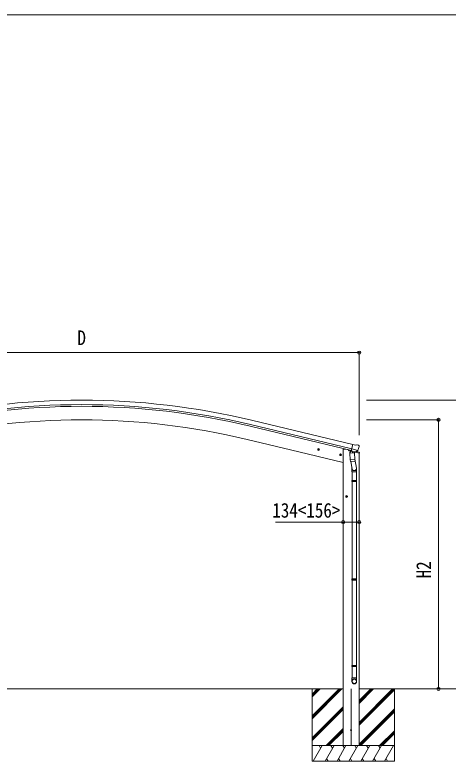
# Model space of a CAD drawing. Units: millimetres at full size, sheet at 1:30; details may follow other scales. Extents: x -8385 to 8479, y -5853 to 5787.
# Drawn here: x -4177 to 31, y -1459 to 5787 of the extents above; entities that cross this region are included whole.
import ezdxf
from ezdxf.enums import TextEntityAlignment as Align

# ---------------------------------------------------------------- set-up
doc = ezdxf.new("R2010")
doc.units = ezdxf.units.MM
doc.header["$LTSCALE"] = 30
doc.header["$PDMODE"] = 32
doc.header["$PDSIZE"] = 30
for name, color, linetype, lineweight in [('0-0_0', 7, 'Continuous', 9), ('0-1_本体', 4, 'Continuous', 9), ('0-2_部品', 7, 'Continuous', 9), ('0-8_PARTS2', 2, 'Continuous', 9), ('0-A_寸法', 6, 'Continuous', 9), ('F-0_240', 7, 'Continuous', 9)]:
    doc.layers.add(name, color=color, linetype=linetype, lineweight=lineweight)
doc.styles.add('ＭＳ ゴシック', font='')
doc.styles.get('ＭＳ ゴシック').set_extended_font_data('MS Gothic')

msp = doc.modelspace()

# ---------------------------------------------------------------- linework, layer by layer
at = {"layer": '0-0_0'}
for p, q in [((-6068.03, -759.14), (-988.88, -759.14)), ((-1289.16, -759.14), (-1289.16, -1459.14)), ((-1289.16, -1019.87), (-1028.43, -759.14)), ((-1289.16, -1034.01), (-1014.29, -759.14)), ((-1289.16, -1048.16), (-1000.15, -759.14)), ((-1289.16, -836.03), (-1212.28, -759.14)), ((-1289.16, -821.88), (-1226.42, -759.14)), ((-1289.16, -807.74), (-1240.56, -759.14)), ((-832.38, -759.14), (-401, -759.14)), ((-832.38, -1083.59), (-507.93, -759.14)), ((-832.38, -1097.73), (-493.79, -759.14)), ((-832.38, -899.74), (-691.78, -759.14)), ((-832.38, -885.6), (-705.92, -759.14)), ((-832.38, -871.46), (-720.06, -759.14)), ((-832.38, -1111.87), (-489.16, -768.66)), ((-489.16, -759.14), (-489.16, -1459.14)), ((-1289.16, -1232), (-988.38, -931.22)), ((-1289.16, -1246.14), (-988.38, -945.37)), ((-1289.16, -1260.29), (-988.38, -959.51)), ((-832.38, -1295.72), (-489.16, -952.5)), ((-831.66, -1309.14), (-489.16, -966.65)), ((-817.52, -1309.14), (-489.16, -980.79)), ((-1154.17, -1309.14), (-988.38, -1143.35)), ((-1140.03, -1309.14), (-988.38, -1157.5)), ((-1125.89, -1309.14), (-988.38, -1171.64)), ((-633.67, -1309.14), (-489.16, -1164.64)), ((-619.53, -1309.14), (-489.16, -1178.78)), ((-605.39, -1309.14), (-489.16, -1192.92)), ((-489.16, -1309.14), (-1289.16, -1309.14)), ((-1278.87, -1459.14), (-1192.27, -1309.14)), ((-1207.27, -1335.13), (-1222.27, -1309.14)), ((-1163.4, -1459.14), (-1076.8, -1309.14)), ((-1091.8, -1335.13), (-1106.8, -1309.14)), ((-1047.93, -1459.14), (-961.33, -1309.14)), ((-976.33, -1335.13), (-991.33, -1309.14)), ((-956.16, -1309.14), (-822.16, -1309.14)), ((-932.46, -1459.14), (-845.86, -1309.14)), ((-860.86, -1335.13), (-875.86, -1309.14)), ((-816.99, -1459.14), (-730.39, -1309.14)), ((-745.39, -1335.13), (-760.39, -1309.14)), ((-701.52, -1459.14), (-614.92, -1309.14)), ((-644.92, -1309.14), (-629.92, -1335.13)), ((-586.05, -1459.14), (-499.45, -1309.14)), ((-1148.4, -1433.16), (-1133.41, -1459.14)), ((-1032.93, -1433.16), (-1017.93, -1459.14)), ((-917.46, -1433.16), (-902.46, -1459.14)), ((-801.99, -1433.16), (-786.99, -1459.14)), ((-686.52, -1433.17), (-671.52, -1459.14)), ((-571.05, -1433.16), (-556.05, -1459.14)), ((-1289.16, -1459.14), (-489.16, -1459.14))]:
    msp.add_line(p, q, dxfattribs=at)
at = {"layer": '0-1_本体'}
for p, q in [((-1877.3, 1850.64), (-894.05, 1614.58)), ((-1891.3, 1792.29), (-908.06, 1556.24)), ((-1887.37, 1808.66), (-904.13, 1572.6)), ((-1499.09, 1563.41), (-1921.88, 1664.91)), ((-988.38, 1440.8), (-1499.09, 1563.41)), ((-988.38, 1570.24), (-968.38, 1570.24)), ((-988.38, -1309.14), (-988.38, 1570.24)), ((-967.88, 1570.24), (-934.61, 1562.25)), ((-832.38, -1309.14), (-832.38, 1531.09))]:
    msp.add_line(p, q, dxfattribs=at)
for radius in [7073, 7029.83, 7013, 6882]:
    msp.add_arc((-3528.46, -5026.94), radius, 76.5, 103.5, dxfattribs=at)
at = {"layer": '0-2_部品'}
for p, q in [((-867.73, 1609.99), (-893.66, 1616.21)), ((-867.73, 1609.99), (-854.47, 1612.69)), ((-839.99, 1609.5), (-853.17, 1612.66)), ((-836.89, 1607.25), (-833.03, 1600.95)), ((-832.67, 1598.67), (-832.95, 1597.52)), ((-1236.8, 1569.34), (-1217.35, 1564.67)), ((-1229.2, 1574.2), (-1234.37, 1568.76)), ((-1229.41, 1557.28), (-1224.74, 1576.73)), ((-1221.91, 1572.45), (-1229.2, 1574.2)), ((-1224.94, 1559.81), (-1219.77, 1565.26)), ((-1219.77, 1565.26), (-1221.91, 1572.45)), ((-1015.28, 1522.85), (-1020.45, 1517.4)), ((-1015.49, 1505.93), (-1010.82, 1525.37)), ((-1007.98, 1521.09), (-1015.28, 1522.85)), ((-935.11, 1562.73), (-935.11, 1559.58)), ((-913.07, 1550.34), (-931.27, 1554.72)), ((-923.8, 1532.81), (-878.11, 1536.01)), ((-919.13, 1465.98), (-923.8, 1532.81)), ((-909.39, 1554.58), (-922.7, 1539.26)), ((-922.7, 1539.26), (-922.26, 1532.92)), ((-908.44, 1554.65), (-909.39, 1554.58)), ((-905.36, 1552.17), (-906.89, 1552.54)), ((-868.65, 1543.36), (-905.36, 1552.17)), ((-846.73, 1558.37), (-904.23, 1572.17)), ((-899.41, 1550.35), (-898.39, 1535.74)), ((-871.2, 1541.35), (-897.01, 1534.92)), ((-879.89, 1539.19), (-879.66, 1535.9)), ((-878.11, 1536.01), (-873.44, 1469.17)), ((-866.29, 1542.89), (-873.81, 1544.69)), ((-830.55, 1530.53), (-873.37, 1540.81)), ((-870.49, 1543.14), (-870.44, 1542.39)), ((-867.12, 1543), (-868.65, 1543.36)), ((-863.58, 1543.46), (-847.2, 1557.95)), ((-859.79, 1546.81), (-832.85, 1540.34)), ((-830.55, 1537.43), (-830.55, 1530.53)), ((-1022.87, 1517.98), (-1003.43, 1513.32)), ((-1011.02, 1508.45), (-1005.85, 1513.9)), ((-1005.85, 1513.9), (-1007.98, 1521.09)), ((-919.13, 1465.98), (-873.44, 1469.17)), ((-919.12, 1465.98), (-918.23, 1453.28)), ((-874.42, 1454.57), (-916.12, 1451.65)), ((-912.58, 1451.9), (-899.96, 1377.1)), ((-873.8, 1474.29), (-859.26, 1386.42)), ((-872.58, 1456.7), (-873.45, 1469.17)), ((-872.98, 1455.35), (-872.97, 1455.35)), ((-903.11, 1383.92), (-903.11, 1349.26)), ((-857.11, 1349.26), (-857.11, 1383.61)), ((-903.11, 1349.26), (-857.11, 1349.26)), ((-901.11, 1349.26), (-901.11, 1266.61)), ((-859.11, 1349.26), (-859.11, 1266.61)), ((-903.11, 1264.61), (-902.11, 1266.61)), ((-903.11, 1264.61), (-857.11, 1264.61)), ((-903.11, 1264.61), (-903.11, 1256.61)), ((-903.11, 1256.61), (-857.11, 1256.61)), ((-903.11, 1256.61), (-902.11, 1254.61)), ((-902.11, 1266.61), (-858.11, 1266.61)), ((-902.11, 1254.61), (-858.11, 1254.61)), ((-901.11, 1254.61), (-901.11, 310.42)), ((-859.11, 1254.61), (-859.11, 310.42)), ((-857.11, 1264.61), (-858.11, 1266.61)), ((-964.62, 1110.74), (-944.62, 1110.74)), ((-958.37, 1117.24), (-962.12, 1110.74)), ((-950.86, 1117.24), (-958.37, 1117.24)), ((-954.62, 1100.74), (-954.62, 1120.74)), ((-947.11, 1110.74), (-950.86, 1117.24)), ((-950.86, 1104.24), (-947.11, 1110.74)), ((-903.11, 308.42), (-902.11, 310.42)), ((-903.11, 308.42), (-857.11, 308.42)), ((-903.11, 308.42), (-903.11, 300.42)), ((-903.11, 300.42), (-857.11, 300.42)), ((-903.11, 300.42), (-902.11, 298.42)), ((-902.11, 310.42), (-858.11, 310.42)), ((-902.11, 298.42), (-858.11, 298.42)), ((-901.11, 298.42), (-901.11, -529.77)), ((-859.11, 298.42), (-859.11, -529.77)), ((-857.11, 308.42), (-858.11, 310.42)), ((-903.11, -531.77), (-902.11, -529.77)), ((-903.11, -531.77), (-857.11, -531.77)), ((-903.11, -531.77), (-903.11, -539.77)), ((-903.11, -539.77), (-857.11, -539.77)), ((-903.11, -539.77), (-902.11, -541.77)), ((-902.11, -529.77), (-858.11, -529.77)), ((-902.11, -541.77), (-858.11, -541.77)), ((-901.11, -541.77), (-901.11, -651.77)), ((-859.11, -541.77), (-859.11, -651.77)), ((-857.11, -531.77), (-858.11, -529.77)), ((-903.11, -685.91), (-903.11, -651.77)), ((-903.11, -651.77), (-857.11, -651.77)), ((-857.11, -685.91), (-857.11, -651.77))]:
    msp.add_line(p, q, dxfattribs=at)
for points in [[(-899.09, 1550.76), (-908.81, 1553.1), (-893.66, 1616.21)], [(-1234.37, 1568.76), (-1232.24, 1561.56), (-1224.94, 1559.81)], [(-899.09, 1550.76), (-898.85, 1550.61), (-874.09, 1544.67), (-873.81, 1544.69)], [(-846.46, 1558.94), (-847.04, 1558.1), (-847.2, 1557.95)], [(-1020.45, 1517.4), (-1018.32, 1510.21), (-1011.02, 1508.45)], [(-857.11, 1264.61), (-857.11, 1256.61), (-858.11, 1254.61)], [(-962.12, 1110.74), (-958.37, 1104.24), (-950.86, 1104.24)], [(-857.11, 308.42), (-857.11, 300.42), (-858.11, 298.42)], [(-857.11, -531.77), (-857.11, -539.77), (-858.11, -541.77)]]:
    msp.add_lwpolyline(points, dxfattribs=at)
for centre, radius in [((-1227.07, 1567.01), 8.5), ((-1227.07, 1567.01), 7.7), ((-1227.07, 1567.01), 6.5), ((-1013.15, 1515.65), 8.5), ((-1013.15, 1515.65), 7.7), ((-1013.15, 1515.65), 6.5), ((-954.62, 1110.74), 8.5), ((-954.62, 1110.74), 7.7), ((-954.62, 1110.74), 6.5)]:
    msp.add_circle(centre, radius, dxfattribs=at)
at = {"layer": '0-2_部品', "color": 4}
msp.add_circle((-910.88, -1159.14), 4.5, dxfattribs=at)
at = {"layer": '0-2_部品'}
for centre, radius, start, end in [((-853.87, 1609.75), 3, 76.5, 101.5), ((-1029.75, 1644.77), 202.4, 334.90875, 346.5), ((-841.15, 1604.64), 5, 31.5, 76.5), ((-930.11, 1559.58), 5, 180, 256.5), ((-906.77, 1553.03), 0.5, 221.23754, 256.5), ((-900.01, 1550.27), 0.604, 7.79405, 79.40158), ((-897.36, 1535.89), 1.03, 188.03431, 289.96103), ((-871.44, 1542.32), 1, 284, 4), ((-869.99, 1543.17), 0.5, 76.5, 184), ((-867.01, 1543.48), 0.5, 256.5, 291.76246), ((-833.55, 1537.43), 3, 0, 76.5), ((-916.26, 1453.65), 2, 190.53157, 274), ((-874.56, 1456.56), 2, 274, 322.59038), ((-874.52, 1456.53), 1.95, 322.52234, 4.95983), ((-887.11, 1383.61), 30, 0, 2.54858)]:
    msp.add_arc(centre, radius, start, end, dxfattribs=at)
for centre, major_axis, ratio, start_param, end_param in [((-835.59, 1599.39), (1.57, -2.57), 0.99628, 0.7835347, 1.5707963), ((-865.59, 1545.81), (0.73, -2.92), 0.997631, 5.8041905, 5.8929484), ((-865.62, 1545.94), (-2.63, 3.16), 0.650902, 2.1145521, 2.1873627), ((-865.57, 1545.71), (0.73, -2.92), 0.997631, 5.965759, 6.7621801), ((-880.11, 1383.92), (-23, 0), 0.996195, 6.0000678, 10.0103449), ((-880.11, 1383.92), (-21, 0), 0.996195, 0.3319459, 3.3482706), ((-880.11, -684.17), (23, 0), 0.996195, 6.2831853, 9.424778), ((-880.11, -685.91), (23, 0), 0.996195, 6.2831853, 9.424778), ((-880.11, -685.91), (0, -23.43), 0.981806, 4.712389, 7.8539816)]:
    msp.add_ellipse(centre, major_axis=major_axis, ratio=ratio, start_param=start_param, end_param=end_param, dxfattribs=at)
msp.add_ellipse((-880.11, -685.91), major_axis=(-21, 0), ratio=0.996195, dxfattribs=at)
at = {"layer": '0-8_PARTS2'}
msp.add_line((-910.88, -756.65), (-910.88, -1311.64), dxfattribs=at)
at = {"layer": '0-A_寸法'}
for p, q in [((-6224.53, 2507.75), (-832.51, 2507.75)), ((-832.51, 2507.75), (-832.51, 1705.42)), ((544.07, 2046.06), (-762.36, 2046.06)), ((-61.91, 1855.06), (-762.36, 1855.06)), ((-61.91, -759.14), (-61.91, 1855.06)), ((-1646.69, 862.11), (-988.38, 862.11)), ((-988.38, 862.11), (-832.38, 862.11)), ((-61.91, -759.14), (-456.15, -759.14)), ((544.07, -759.14), (-61.91, -759.14))]:
    msp.add_line(p, q, dxfattribs=at)
for p in [(-832.51, 2507.75), (-61.91, 1855.06), (-988.38, 862.11), (-832.38, 862.11), (-61.91, -759.14)]:
    msp.add_point(p, dxfattribs=at)
at = {"layer": 'F-0_240', "color": 5}
msp.add_line((-8385.45, 5787.34), (8054.55, 5787.34), dxfattribs=at)

# ---------------------------------------------------------------- texts
at = {"layer": '0-A_寸法', "color": 7, "style": 'ＭＳ ゴシック', "width": 0.85}
for s, p in [('D', (-3569.77, 2537.75)), ('134<156>', (-1676.69, 862.11))]:
    msp.add_text(s, height=143, dxfattribs=at).set_placement(p, align=Align.BOTTOM_LEFT)
msp.add_text('H2', height=143, rotation=90, dxfattribs=at).set_placement((-91.91, 315.46), align=Align.BOTTOM_LEFT)

doc.saveas('drawing.dxf')
